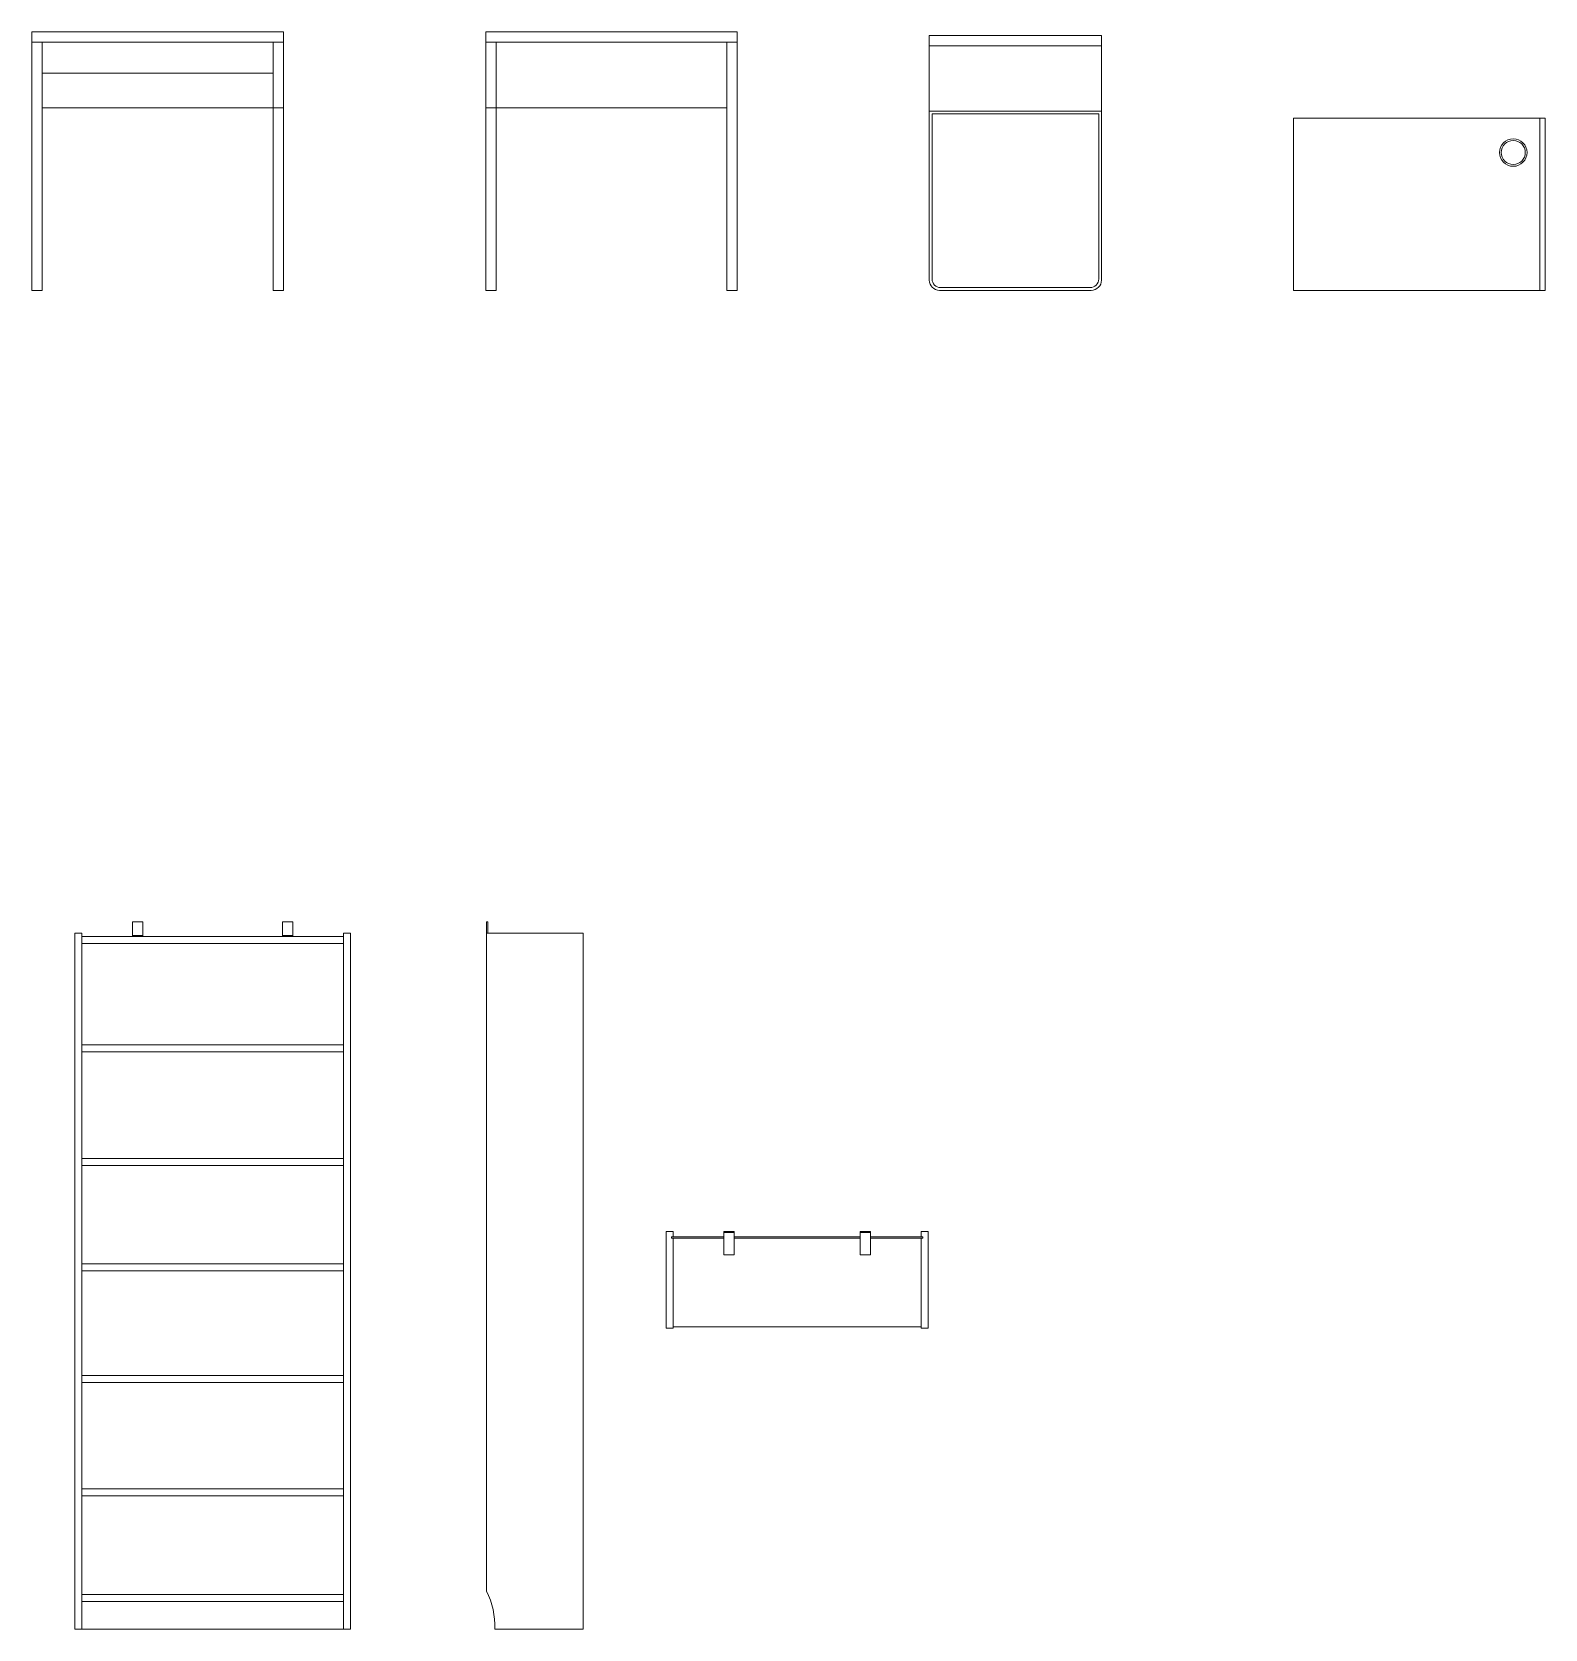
# Model space of a CAD drawing. Header units: millimetres. Extents: x 1003 to 2542, y -779 to 516.
# Drawn here: x 2103.3 to 2542.5, y -58.2 to 405.3 of the extents above; entities that cross this region are included whole.
import ezdxf

# ---------------------------------------------------------------- set-up
doc = ezdxf.new("R2010")
doc.units = ezdxf.units.MM
doc.header["$LTSCALE"] = 100
doc.linetypes.add('CONTINUA', pattern=[0])
doc.layers.add('A-FURN', color=8, linetype='Continuous', lineweight=18)

msp = doc.modelspace()

# ---------------------------------------------------------------- linework, layer by layer
at = {"layer": 'A-FURN', "color": 7}
for p, q in [((2103.32, 330.34), (2103.32, 405.34)), ((2103.32, 405.34), (2176.32, 405.34)), ((2176.32, 330.34), (2176.32, 405.34)), ((2235.04, 382.34), (2235.04, 405.34)), ((2308.04, 405.34), (2235.04, 405.34)), ((2308.04, 330.34), (2308.04, 405.34)), ((2308.04, 330.34), (2308.04, 405.34)), ((2363.75, 333.34), (2363.75, 404.34)), ((2363.75, 404.34), (2413.75, 404.34)), ((2413.75, 382.34), (2413.75, 404.34)), ((2106.32, 402.34), (2103.32, 402.34)), ((2106.32, 330.34), (2106.32, 402.34)), ((2106.32, 402.34), (2173.32, 402.34)), ((2173.32, 382.34), (2173.32, 402.34)), ((2173.32, 402.34), (2176.32, 402.34)), ((2238.04, 402.34), (2235.04, 402.34)), ((2238.04, 382.34), (2238.04, 402.34)), ((2305.04, 402.34), (2238.04, 402.34)), ((2305.04, 330.34), (2305.04, 402.34)), ((2305.04, 402.34), (2308.04, 402.34)), ((2363.75, 401.34), (2413.75, 401.34)), ((2106.32, 393.34), (2173.32, 393.34)), ((2173.32, 383.34), (2106.32, 383.34)), ((2173.32, 382.34), (2173.32, 330.34)), ((2305.04, 383.34), (2235.04, 383.34)), ((2238.04, 383.34), (2235.04, 383.34)), ((2238.04, 382.34), (2238.04, 330.34)), ((2363.75, 382.34), (2413.75, 382.34)), ((2364.55, 333.64), (2364.55, 381.54)), ((2364.55, 381.54), (2412.95, 381.54)), ((2469.47, 330.34), (2469.47, 380.34)), ((2542.47, 380.34), (2469.47, 380.34)), ((2540.97, 330.34), (2540.97, 380.34)), ((2542.47, 330.34), (2542.47, 380.34)), ((2103.32, 330.34), (2106.32, 330.34)), ((2173.32, 330.34), (2176.32, 330.34)), ((2235.04, 330.34), (2238.04, 330.34)), ((2305.04, 330.34), (2308.04, 330.34)), ((2366.75, 330.34), (2410.75, 330.34)), ((2367.05, 331.14), (2410.45, 331.14)), ((2542.47, 330.34), (2469.47, 330.34))]:
    msp.add_line(p, q, dxfattribs=at)
at = {"layer": 'A-FURN', "color": 7, "linetype": 'CONTINUA', "ltscale": 0.1}
for p, q in [((2173.32, 383.34), (2176.32, 383.34)), ((2235.04, 382.34), (2235.04, 330.34)), ((2363.75, 382.34), (2413.75, 382.34)), ((2412.95, 381.54), (2412.95, 333.64)), ((2413.75, 382.34), (2413.75, 333.34)), ((2115.77, 143.76), (2115.77, -58.24)), ((2117.77, 143.76), (2115.77, 143.76)), ((2117.77, 143.76), (2117.77, -58.24)), ((2193.77, 143.76), (2193.77, -58.24)), ((2195.77, 143.76), (2193.77, 143.76)), ((2195.77, 143.76), (2195.77, -48.24)), ((2235.29, 143.76), (2263.29, 143.76)), ((2235.29, 143.76), (2235.29, -47.24)), ((2263.29, 143.76), (2263.29, -58.24)), ((2117.77, 142.76), (2193.77, 142.76)), ((2117.77, 140.76), (2193.77, 140.76)), ((2193.77, 111.33), (2117.77, 111.33)), ((2193.77, 109.33), (2117.77, 109.33)), ((2193.77, 78.34), (2117.77, 78.34)), ((2193.77, 76.34), (2117.77, 76.34)), ((2287.4, 29.12), (2287.4, 57.12)), ((2289.4, 55.62), (2289.4, 57.12)), ((2361.4, 55.62), (2361.4, 57.12)), ((2363.4, 29.12), (2363.4, 57.12)), ((2289.4, 29.12), (2289.4, 55.22)), ((2361.4, 29.12), (2361.4, 55.22)), ((2193.77, 47.76), (2117.77, 47.76)), ((2193.77, 45.76), (2117.77, 45.76)), ((2361.4, 29.12), (2363.4, 29.12)), ((2193.77, 15.33), (2117.77, 15.33)), ((2193.77, 13.33), (2117.77, 13.33)), ((2193.77, -17.56), (2117.77, -17.56)), ((2193.77, -19.56), (2117.77, -19.56)), ((2193.77, -48.24), (2117.77, -48.24)), ((2193.77, -50.24), (2117.77, -50.24)), ((2195.77, -48.24), (2195.77, -58.24)), ((2117.77, -58.24), (2115.77, -58.24)), ((2117.77, -58.24), (2193.77, -58.24)), ((2195.77, -58.24), (2193.77, -58.24)), ((2237.66, -58.24), (2263.29, -58.24))]:
    msp.add_line(p, q, dxfattribs=at)
at = {"layer": 'A-FURN', "color": 3, "linetype": 'CONTINUA', "ltscale": 0.02}
for p, q in [((2132.52, 143.06), (2132.52, 147.06)), ((2132.52, 147.06), (2135.52, 147.06)), ((2135.52, 142.76), (2135.52, 147.06)), ((2176.02, 142.76), (2176.02, 147.06)), ((2179.02, 147.06), (2176.02, 147.06)), ((2179.02, 143.06), (2179.02, 147.06)), ((2132.52, 142.76), (2132.52, 143.06)), ((2132.52, 143.06), (2135.52, 143.06)), ((2132.52, 142.76), (2135.52, 142.76)), ((2179.02, 143.06), (2176.02, 143.06)), ((2179.02, 142.76), (2176.02, 142.76)), ((2179.02, 142.76), (2179.02, 143.06)), ((2304.15, 50.42), (2304.15, 57.12)), ((2304.15, 57.12), (2307.15, 57.12)), ((2304.15, 57.12), (2304.15, 50.42)), ((2304.15, 56.82), (2307.15, 56.82)), ((2307.15, 50.42), (2307.15, 57.12)), ((2307.15, 57.12), (2307.15, 50.42)), ((2343.66, 50.42), (2343.66, 57.12)), ((2346.66, 57.12), (2343.66, 57.12)), ((2343.66, 57.12), (2343.66, 50.42)), ((2346.66, 56.82), (2343.66, 56.82)), ((2346.66, 50.42), (2346.66, 57.12)), ((2346.66, 57.12), (2346.66, 50.42)), ((2304.15, 50.42), (2307.15, 50.42)), ((2346.66, 50.42), (2343.66, 50.42))]:
    msp.add_line(p, q, dxfattribs=at)
at = {"layer": 'A-FURN', "color": 7, "linetype": 'CONTINUA', "ltscale": 0.02}
for p, q in [((2235.29, 147.06), (2235.59, 147.06)), ((2235.29, 147.06), (2235.29, 143.96)), ((2235.59, 147.06), (2235.59, 144.06)), ((2287.4, 57.12), (2289.4, 57.12)), ((2361.4, 57.12), (2363.4, 57.12)), ((2288.9, 55.62), (2304.15, 55.62)), ((2288.9, 55.22), (2288.9, 55.62)), ((2288.9, 55.22), (2304.15, 55.22)), ((2307.15, 55.62), (2343.66, 55.62)), ((2307.15, 55.22), (2343.66, 55.22)), ((2346.66, 55.62), (2361.9, 55.62)), ((2346.66, 55.22), (2361.9, 55.22)), ((2361.9, 55.22), (2361.9, 55.62)), ((2287.4, 29.12), (2289.4, 29.12)), ((2289.4, 29.52), (2361.4, 29.52))]:
    msp.add_line(p, q, dxfattribs=at)
at = {"layer": 'A-FURN', "color": 3, "linetype": 'CONTINUA', "ltscale": 0.1}
for radius in [4, 3.5]:
    msp.add_circle((2533.24, 370.35), radius, dxfattribs=at)
at = {"layer": 'A-FURN', "color": 7}
for centre, radius, start, end in [((2366.75, 333.34), 3, 180, 270), ((2367.05, 333.64), 2.5, 180, 270), ((2410.75, 333.34), 3, 270, 0)]:
    msp.add_arc(centre, radius, start, end, dxfattribs=at)
at = {"layer": 'A-FURN', "color": 7, "linetype": 'CONTINUA', "ltscale": 0.1}
for centre, radius, start, end in [((2410.45, 333.64), 2.5, 270, 0), ((2214.37, -57.51), 23.3, 358.2028, 26.1464)]:
    msp.add_arc(centre, radius, start, end, dxfattribs=at)
at = {"layer": 'A-FURN', "color": 7, "linetype": 'CONTINUA', "ltscale": 0.02}
for centre, radius, end in [((2236.49, 143.96), 1.2, 189.5941), ((2236.59, 144.06), 1, 197.4576)]:
    msp.add_arc(centre, radius, 180, end, dxfattribs=at)

doc.saveas('drawing.dxf')
